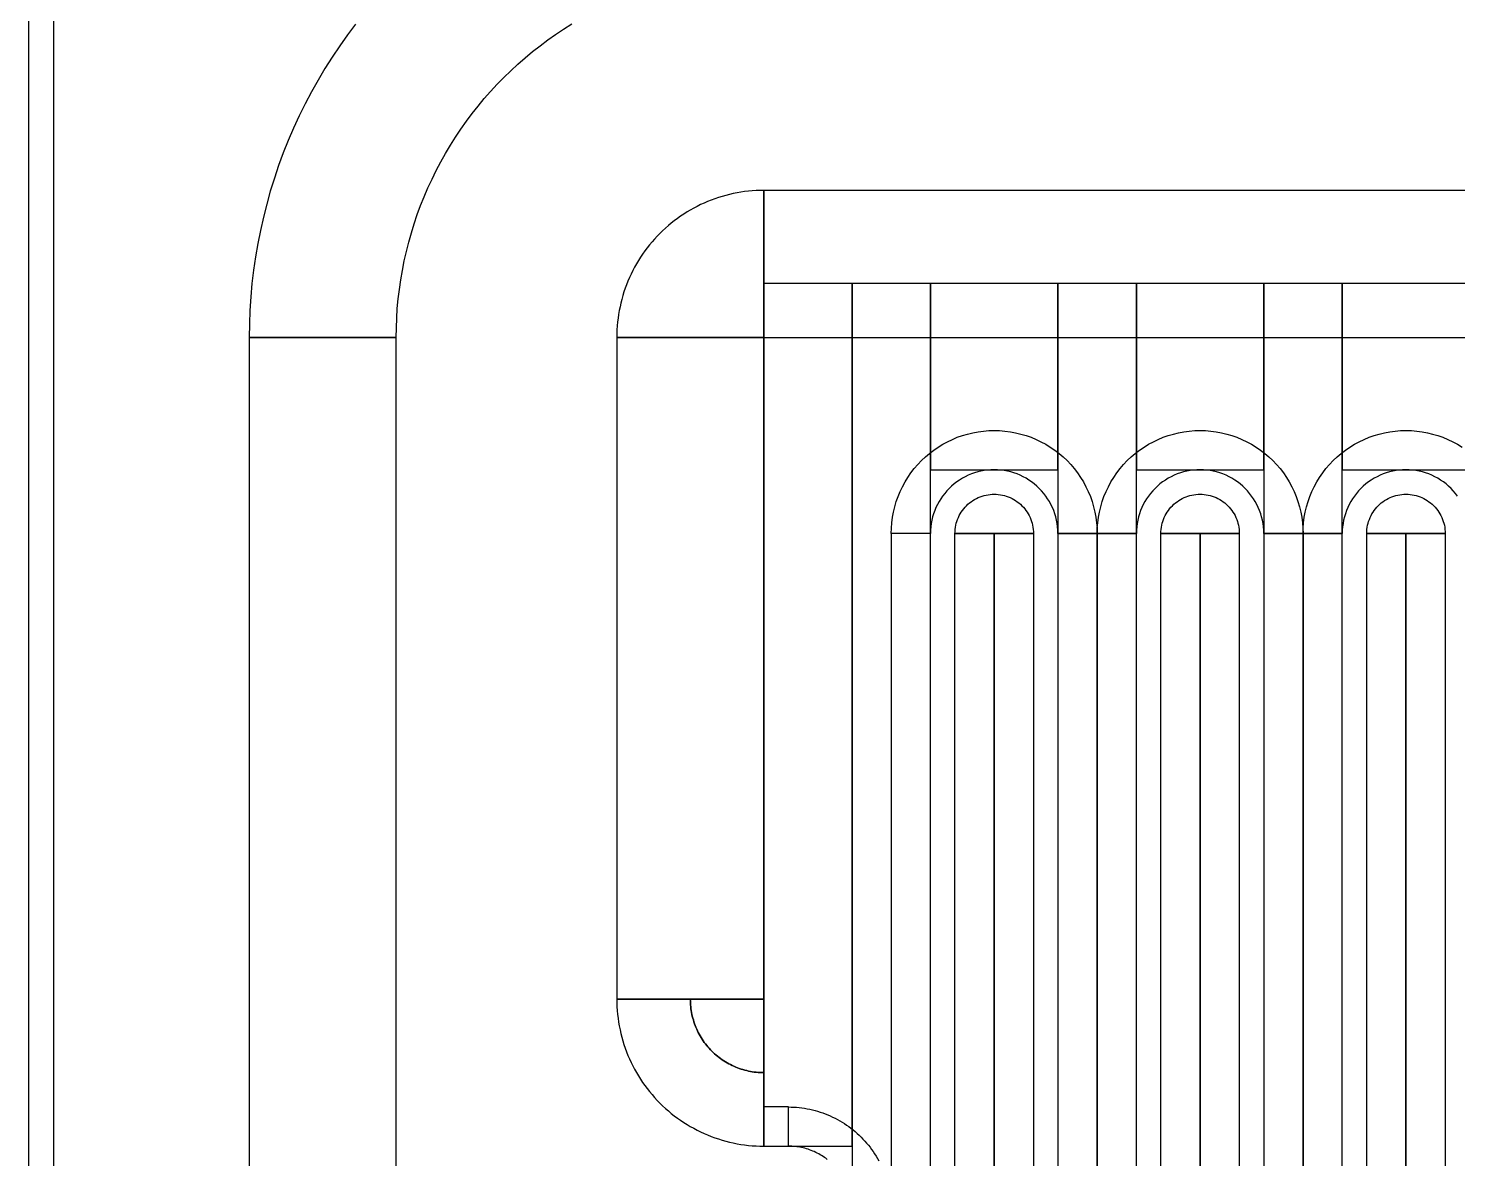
# Model space of a CAD drawing. Extents: x -21939 to 21943, y -23600 to 16600.
# Drawn here: x 7005 to 7296.5, y -13550 to -13319.5 of the extents above; entities that cross this region are included whole.
import ezdxf

# ---------------------------------------------------------------- set-up
doc = ezdxf.new("R2010")
doc.units = 0

# ---------------------------------------------------------------- blocks, each defined once
blk = doc.blocks.new('QTUNE1')
for points in [[(3305, 5400), (3305, 1200), (3310.14, 1200), (3310.14, 5400), (3305, 5400)], [(3371.7, 3981.42), (3370.05, 3979.22), (3368.47, 3976.97), (3366.94, 3974.69), (3365.47, 3972.36), (3364.07, 3970), (3362.72, 3967.6), (3361.44, 3965.17), (3360.23, 3962.7), (3359.08, 3960.21), (3357.99, 3957.68), (3356.97, 3955.13), (3356.02, 3952.55), (3355.14, 3949.95), (3354.32, 3947.32), (3353.58, 3944.68), (3352.9, 3942.01), (3352.29, 3939.33), (3351.76, 3936.63), (3351.29, 3933.93), (3350.9, 3931.21), (3350.58, 3928.48), (3350.32, 3925.74), (3350.14, 3923), (3350.04, 3920.25), (3350, 3917.5), (3380, 3917.5), (3380.03, 3919.46), (3380.1, 3921.43), (3380.23, 3923.38), (3380.41, 3925.34), (3380.64, 3927.29), (3380.92, 3929.23), (3381.26, 3931.17), (3381.64, 3933.09), (3382.07, 3935.01), (3382.56, 3936.91), (3383.09, 3938.8), (3383.67, 3940.68), (3384.3, 3942.54), (3384.98, 3944.38), (3385.71, 3946.2), (3386.48, 3948.01), (3387.31, 3949.79), (3388.17, 3951.55), (3389.09, 3953.29), (3390.05, 3955), (3391.05, 3956.69), (3392.1, 3958.35), (3393.19, 3959.98), (3394.32, 3961.58), (3395.5, 3963.16), (3396.71, 3964.7), (3397.97, 3966.21), (3399.26, 3967.68), (3400.6, 3969.13), (3401.97, 3970.53), (3403.37, 3971.9), (3404.82, 3973.24), (3406.29, 3974.53), (3407.8, 3975.79), (3409.34, 3977), (3410.92, 3978.18), (3412.52, 3979.31), (3414.15, 3980.4), (3415.81, 3981.45)], [(3455, 3947.5), (3454.21, 3947.49), (3453.43, 3947.46), (3452.65, 3947.41), (3451.86, 3947.34), (3451.08, 3947.24), (3450.31, 3947.13), (3449.53, 3947), (3448.76, 3946.84), (3448, 3946.67), (3447.24, 3946.48), (3446.48, 3946.26), (3445.73, 3946.03), (3444.99, 3945.78), (3444.25, 3945.51), (3443.52, 3945.22), (3442.8, 3944.91), (3442.08, 3944.58), (3441.38, 3944.23), (3440.69, 3943.86), (3440, 3943.48), (3439.33, 3943.08), (3438.66, 3942.66), (3438.01, 3942.22), (3437.37, 3941.77), (3436.74, 3941.3), (3436.12, 3940.81), (3435.52, 3940.31), (3434.93, 3939.79), (3434.35, 3939.26), (3433.79, 3938.71), (3433.24, 3938.15), (3432.71, 3937.57), (3432.19, 3936.98), (3431.69, 3936.38), (3431.2, 3935.76), (3430.73, 3935.13), (3430.28, 3934.49), (3429.84, 3933.84), (3429.42, 3933.17), (3429.02, 3932.5), (3428.64, 3931.81), (3428.27, 3931.12), (3427.92, 3930.42), (3427.59, 3929.7), (3427.28, 3928.98), (3426.99, 3928.25), (3426.72, 3927.51), (3426.47, 3926.77), (3426.24, 3926.02), (3426.02, 3925.26), (3425.83, 3924.5), (3425.66, 3923.74), (3425.5, 3922.97), (3425.37, 3922.19), (3425.26, 3921.42), (3425.16, 3920.64), (3425.09, 3919.85), (3425.04, 3919.07), (3425.01, 3918.29), (3425, 3917.5), (3455, 3917.5), (3455, 3917.5), (3455, 3917.5), (3455, 3917.5), (3455, 3917.5), (3455, 3917.5), (3455, 3917.5), (3455, 3917.5), (3455, 3917.5), (3455, 3917.5), (3455, 3917.5), (3455, 3917.5), (3455, 3917.5), (3455, 3917.5), (3455, 3917.5), (3455, 3917.5), (3455, 3917.5), (3455, 3917.5), (3455, 3917.5), (3455, 3917.5), (3455, 3917.5), (3455, 3917.5), (3455, 3917.5), (3455, 3917.5), (3455, 3917.5), (3455, 3917.5), (3455, 3917.5), (3455, 3917.5), (3455, 3917.5), (3455, 3917.5), (3455, 3917.5), (3455, 3917.5), (3455, 3917.5), (3455, 3917.5), (3455, 3917.5), (3455, 3917.5), (3455, 3917.5), (3455, 3917.5), (3455, 3917.5), (3455, 3917.5), (3455, 3917.5), (3455, 3917.5), (3455, 3917.5), (3455, 3917.5), (3455, 3917.5), (3455, 3917.5), (3455, 3917.5), (3455, 3917.5), (3455, 3917.5), (3455, 3917.5), (3455, 3917.5), (3455, 3917.5), (3455, 3917.5), (3455, 3917.5), (3455, 3917.5), (3455, 3917.5), (3455, 3917.5), (3455, 3917.5), (3455, 3917.5), (3455, 3917.5), (3455, 3917.5), (3455, 3947.5)], [(3832.5, 3947.5), (3455, 3947.5), (3455, 3917.5), (3832.5, 3917.5), (3832.5, 3947.5)], [(3473, 3752.5), (3473, 3928.5), (3455, 3928.5), (3455, 3752.5), (3473, 3752.5)], [(3489, 3739.5), (3489, 3928.5), (3473, 3928.5), (3473, 3739.5), (3489, 3739.5)], [(3489, 3890.5), (3515, 3890.5), (3515, 3928.5), (3489, 3928.5), (3489, 3890.5)], [(3515, 3877.5), (3531, 3877.5), (3531, 3928.5), (3515, 3928.5), (3515, 3877.5)], [(3531, 3890.5), (3557, 3890.5), (3557, 3928.5), (3531, 3928.5), (3531, 3890.5)], [(3557, 3877.5), (3573, 3877.5), (3573, 3928.5), (3557, 3928.5), (3557, 3877.5)], [(3573, 3890.5), (3599, 3890.5), (3599, 3928.5), (3573, 3928.5), (3573, 3890.5)], [(3350, 3917.5), (3350, 3582.5), (3380, 3582.5), (3380, 3917.5), (3350, 3917.5)], [(3425, 3782.5), (3455, 3782.5), (3455, 3917.5), (3425, 3917.5), (3425, 3782.5)], [(3481, 3877.5), (3481.03, 3878.6), (3481.12, 3879.7), (3481.26, 3880.79), (3481.46, 3881.87), (3481.72, 3882.94), (3482.03, 3883.99), (3482.39, 3885.03), (3482.82, 3886.04), (3483.29, 3887.03), (3483.81, 3888), (3484.39, 3888.94), (3485.01, 3889.84), (3485.68, 3890.72), (3486.39, 3891.55), (3487.15, 3892.35), (3487.95, 3893.11), (3488.78, 3893.82), (3489.66, 3894.49), (3490.56, 3895.11), (3491.5, 3895.69), (3492.47, 3896.21), (3493.46, 3896.68), (3494.47, 3897.11), (3495.51, 3897.47), (3496.56, 3897.78), (3497.63, 3898.04), (3498.71, 3898.24), (3499.8, 3898.38), (3500.9, 3898.47), (3502, 3898.5), (3503.1, 3898.47), (3504.2, 3898.38), (3505.29, 3898.24), (3506.37, 3898.04), (3507.44, 3897.78), (3508.49, 3897.47), (3509.53, 3897.11), (3510.54, 3896.68), (3511.53, 3896.21), (3512.5, 3895.69), (3513.44, 3895.11), (3514.34, 3894.49), (3515.22, 3893.82), (3516.05, 3893.11), (3516.85, 3892.35), (3517.61, 3891.55), (3518.32, 3890.72), (3518.99, 3889.84), (3519.61, 3888.94), (3520.19, 3888), (3520.71, 3887.03), (3521.18, 3886.04), (3521.61, 3885.03), (3521.97, 3883.99), (3522.28, 3882.94), (3522.54, 3881.87), (3522.74, 3880.79), (3522.88, 3879.7), (3522.97, 3878.6), (3523, 3877.5), (3515, 3877.5), (3514.98, 3878.18), (3514.93, 3878.86), (3514.84, 3879.53), (3514.72, 3880.2), (3514.56, 3880.86), (3514.36, 3881.52), (3514.14, 3882.16), (3513.88, 3882.79), (3513.58, 3883.4), (3513.26, 3884), (3512.9, 3884.58), (3512.52, 3885.14), (3512.1, 3885.68), (3511.66, 3886.2), (3511.19, 3886.69), (3510.7, 3887.16), (3510.18, 3887.6), (3509.64, 3888.02), (3509.08, 3888.4), (3508.5, 3888.76), (3507.9, 3889.08), (3507.29, 3889.38), (3506.66, 3889.64), (3506.02, 3889.86), (3505.36, 3890.06), (3504.7, 3890.22), (3504.03, 3890.34), (3503.36, 3890.43), (3502.68, 3890.48), (3502, 3890.5), (3501.32, 3890.48), (3500.64, 3890.43), (3499.97, 3890.34), (3499.3, 3890.22), (3498.64, 3890.06), (3497.98, 3889.86), (3497.34, 3889.64), (3496.71, 3889.38), (3496.1, 3889.08), (3495.5, 3888.76), (3494.92, 3888.4), (3494.36, 3888.02), (3493.82, 3887.6), (3493.3, 3887.16), (3492.81, 3886.69), (3492.34, 3886.2), (3491.9, 3885.68), (3491.48, 3885.14), (3491.1, 3884.58), (3490.74, 3884), (3490.42, 3883.4), (3490.12, 3882.79), (3489.86, 3882.16), (3489.64, 3881.52), (3489.44, 3880.86), (3489.28, 3880.2), (3489.16, 3879.53), (3489.07, 3878.86), (3489.02, 3878.18), (3489, 3877.5), (3481, 3877.5)], [(3523, 3877.5), (3523.03, 3878.6), (3523.12, 3879.7), (3523.26, 3880.79), (3523.46, 3881.87), (3523.72, 3882.94), (3524.03, 3883.99), (3524.39, 3885.03), (3524.82, 3886.04), (3525.29, 3887.03), (3525.81, 3888), (3526.39, 3888.94), (3527.01, 3889.84), (3527.68, 3890.72), (3528.39, 3891.55), (3529.15, 3892.35), (3529.95, 3893.11), (3530.78, 3893.82), (3531.66, 3894.49), (3532.56, 3895.11), (3533.5, 3895.69), (3534.47, 3896.21), (3535.46, 3896.68), (3536.47, 3897.11), (3537.51, 3897.47), (3538.56, 3897.78), (3539.63, 3898.04), (3540.71, 3898.24), (3541.8, 3898.38), (3542.9, 3898.47), (3544, 3898.5), (3545.1, 3898.47), (3546.2, 3898.38), (3547.29, 3898.24), (3548.37, 3898.04), (3549.44, 3897.78), (3550.49, 3897.47), (3551.53, 3897.11), (3552.54, 3896.68), (3553.53, 3896.21), (3554.5, 3895.69), (3555.44, 3895.11), (3556.34, 3894.49), (3557.22, 3893.82), (3558.05, 3893.11), (3558.85, 3892.35), (3559.61, 3891.55), (3560.32, 3890.72), (3560.99, 3889.84), (3561.61, 3888.94), (3562.19, 3888), (3562.71, 3887.03), (3563.18, 3886.04), (3563.61, 3885.03), (3563.97, 3883.99), (3564.28, 3882.94), (3564.54, 3881.87), (3564.74, 3880.79), (3564.88, 3879.7), (3564.97, 3878.6), (3565, 3877.5), (3557, 3877.5), (3556.98, 3878.18), (3556.93, 3878.86), (3556.84, 3879.53), (3556.72, 3880.2), (3556.56, 3880.86), (3556.36, 3881.52), (3556.14, 3882.16), (3555.88, 3882.79), (3555.58, 3883.4), (3555.26, 3884), (3554.9, 3884.58), (3554.52, 3885.14), (3554.1, 3885.68), (3553.66, 3886.2), (3553.19, 3886.69), (3552.7, 3887.16), (3552.18, 3887.6), (3551.64, 3888.02), (3551.08, 3888.4), (3550.5, 3888.76), (3549.9, 3889.08), (3549.29, 3889.38), (3548.66, 3889.64), (3548.02, 3889.86), (3547.36, 3890.06), (3546.7, 3890.22), (3546.03, 3890.34), (3545.36, 3890.43), (3544.68, 3890.48), (3544, 3890.5), (3543.32, 3890.48), (3542.64, 3890.43), (3541.97, 3890.34), (3541.3, 3890.22), (3540.64, 3890.06), (3539.98, 3889.86), (3539.34, 3889.64), (3538.71, 3889.38), (3538.1, 3889.08), (3537.5, 3888.76), (3536.92, 3888.4), (3536.36, 3888.02), (3535.82, 3887.6), (3535.3, 3887.16), (3534.81, 3886.69), (3534.34, 3886.2), (3533.9, 3885.68), (3533.48, 3885.14), (3533.1, 3884.58), (3532.74, 3884), (3532.42, 3883.4), (3532.12, 3882.79), (3531.86, 3882.16), (3531.64, 3881.52), (3531.44, 3880.86), (3531.28, 3880.2), (3531.16, 3879.53), (3531.07, 3878.86), (3531.02, 3878.18), (3531, 3877.5), (3523, 3877.5)], [(3565, 3877.5), (3565.03, 3878.6), (3565.12, 3879.7), (3565.26, 3880.79), (3565.46, 3881.87), (3565.72, 3882.94), (3566.03, 3883.99), (3566.39, 3885.03), (3566.82, 3886.04), (3567.29, 3887.03), (3567.81, 3888), (3568.39, 3888.94), (3569.01, 3889.84), (3569.68, 3890.72), (3570.39, 3891.55), (3571.15, 3892.35), (3571.95, 3893.11), (3572.78, 3893.82), (3573.66, 3894.49), (3574.56, 3895.11), (3575.5, 3895.69), (3576.47, 3896.21), (3577.46, 3896.68), (3578.47, 3897.11), (3579.51, 3897.47), (3580.56, 3897.78), (3581.63, 3898.04), (3582.71, 3898.24), (3583.8, 3898.38), (3584.9, 3898.47), (3586, 3898.5), (3587.1, 3898.47), (3588.2, 3898.38), (3589.29, 3898.24), (3590.37, 3898.04), (3591.44, 3897.78), (3592.49, 3897.47), (3593.53, 3897.11), (3594.54, 3896.68), (3595.53, 3896.21), (3596.5, 3895.69), (3597.44, 3895.11)], [(3596.52, 3885.14), (3596.1, 3885.68), (3595.66, 3886.2), (3595.19, 3886.69), (3594.7, 3887.16), (3594.18, 3887.6), (3593.64, 3888.02), (3593.08, 3888.4), (3592.5, 3888.76), (3591.9, 3889.08), (3591.29, 3889.38), (3590.66, 3889.64), (3590.02, 3889.86), (3589.36, 3890.06), (3588.7, 3890.22), (3588.03, 3890.34), (3587.36, 3890.43), (3586.68, 3890.48), (3586, 3890.5), (3585.32, 3890.48), (3584.64, 3890.43), (3583.97, 3890.34), (3583.3, 3890.22), (3582.64, 3890.06), (3581.98, 3889.86), (3581.34, 3889.64), (3580.71, 3889.38), (3580.1, 3889.08), (3579.5, 3888.76), (3578.92, 3888.4), (3578.36, 3888.02), (3577.82, 3887.6), (3577.3, 3887.16), (3576.81, 3886.69), (3576.34, 3886.2), (3575.9, 3885.68), (3575.48, 3885.14), (3575.1, 3884.58), (3574.74, 3884), (3574.42, 3883.4), (3574.12, 3882.79), (3573.86, 3882.16), (3573.64, 3881.52), (3573.44, 3880.86), (3573.28, 3880.2), (3573.16, 3879.53), (3573.07, 3878.86), (3573.02, 3878.18), (3573, 3877.5), (3565, 3877.5)], [(3494, 3877.5), (3494.01, 3877.92), (3494.04, 3878.34), (3494.1, 3878.75), (3494.17, 3879.16), (3494.27, 3879.57), (3494.39, 3879.97), (3494.53, 3880.37), (3494.69, 3880.75), (3494.87, 3881.13), (3495.07, 3881.5), (3495.29, 3881.86), (3495.53, 3882.2), (3495.78, 3882.53), (3496.05, 3882.85), (3496.34, 3883.16), (3496.65, 3883.45), (3496.97, 3883.72), (3497.3, 3883.97), (3497.64, 3884.21), (3498, 3884.43), (3498.37, 3884.63), (3498.75, 3884.81), (3499.13, 3884.97), (3499.53, 3885.11), (3499.93, 3885.23), (3500.34, 3885.33), (3500.75, 3885.4), (3501.16, 3885.46), (3501.58, 3885.49), (3502, 3885.5), (3502.42, 3885.49), (3502.84, 3885.46), (3503.25, 3885.4), (3503.66, 3885.33), (3504.07, 3885.23), (3504.47, 3885.11), (3504.87, 3884.97), (3505.25, 3884.81), (3505.63, 3884.63), (3506, 3884.43), (3506.36, 3884.21), (3506.7, 3883.97), (3507.03, 3883.72), (3507.35, 3883.45), (3507.66, 3883.16), (3507.95, 3882.85), (3508.22, 3882.53), (3508.47, 3882.2), (3508.71, 3881.86), (3508.93, 3881.5), (3509.13, 3881.13), (3509.31, 3880.75), (3509.47, 3880.37), (3509.61, 3879.97), (3509.73, 3879.57), (3509.83, 3879.16), (3509.9, 3878.75), (3509.96, 3878.34), (3509.99, 3877.92), (3510, 3877.5), (3502, 3877.5), (3502, 3877.5), (3502, 3877.5), (3502, 3877.5), (3502, 3877.5), (3502, 3877.5), (3502, 3877.5), (3502, 3877.5), (3502, 3877.5), (3502, 3877.5), (3502, 3877.5), (3502, 3877.5), (3502, 3877.5), (3502, 3877.5), (3502, 3877.5), (3502, 3877.5), (3502, 3877.5), (3502, 3877.5), (3502, 3877.5), (3502, 3877.5), (3502, 3877.5), (3502, 3877.5), (3502, 3877.5), (3502, 3877.5), (3502, 3877.5), (3502, 3877.5), (3502, 3877.5), (3502, 3877.5), (3502, 3877.5), (3502, 3877.5), (3502, 3877.5), (3502, 3877.5), (3502, 3877.5), (3502, 3877.5), (3502, 3877.5), (3502, 3877.5), (3502, 3877.5), (3502, 3877.5), (3502, 3877.5), (3502, 3877.5), (3502, 3877.5), (3502, 3877.5), (3502, 3877.5), (3502, 3877.5), (3502, 3877.5), (3502, 3877.5), (3502, 3877.5), (3502, 3877.5), (3502, 3877.5), (3502, 3877.5), (3502, 3877.5), (3502, 3877.5), (3502, 3877.5), (3502, 3877.5), (3502, 3877.5), (3502, 3877.5), (3502, 3877.5), (3502, 3877.5), (3502, 3877.5), (3502, 3877.5), (3502, 3877.5), (3494, 3877.5)], [(3536, 3877.5), (3536.01, 3877.92), (3536.04, 3878.34), (3536.1, 3878.75), (3536.17, 3879.16), (3536.27, 3879.57), (3536.39, 3879.97), (3536.53, 3880.37), (3536.69, 3880.75), (3536.87, 3881.13), (3537.07, 3881.5), (3537.29, 3881.86), (3537.53, 3882.2), (3537.78, 3882.53), (3538.05, 3882.85), (3538.34, 3883.16), (3538.65, 3883.45), (3538.97, 3883.72), (3539.3, 3883.97), (3539.64, 3884.21), (3540, 3884.43), (3540.37, 3884.63), (3540.75, 3884.81), (3541.13, 3884.97), (3541.53, 3885.11), (3541.93, 3885.23), (3542.34, 3885.33), (3542.75, 3885.4), (3543.16, 3885.46), (3543.58, 3885.49), (3544, 3885.5), (3544.42, 3885.49), (3544.84, 3885.46), (3545.25, 3885.4), (3545.66, 3885.33), (3546.07, 3885.23), (3546.47, 3885.11), (3546.87, 3884.97), (3547.25, 3884.81), (3547.63, 3884.63), (3548, 3884.43), (3548.36, 3884.21), (3548.7, 3883.97), (3549.03, 3883.72), (3549.35, 3883.45), (3549.66, 3883.16), (3549.95, 3882.85), (3550.22, 3882.53), (3550.47, 3882.2), (3550.71, 3881.86), (3550.93, 3881.5), (3551.13, 3881.13), (3551.31, 3880.75), (3551.47, 3880.37), (3551.61, 3879.97), (3551.73, 3879.57), (3551.83, 3879.16), (3551.9, 3878.75), (3551.96, 3878.34), (3551.99, 3877.92), (3552, 3877.5), (3544, 3877.5), (3544, 3877.5), (3544, 3877.5), (3544, 3877.5), (3544, 3877.5), (3544, 3877.5), (3544, 3877.5), (3544, 3877.5), (3544, 3877.5), (3544, 3877.5), (3544, 3877.5), (3544, 3877.5), (3544, 3877.5), (3544, 3877.5), (3544, 3877.5), (3544, 3877.5), (3544, 3877.5), (3544, 3877.5), (3544, 3877.5), (3544, 3877.5), (3544, 3877.5), (3544, 3877.5), (3544, 3877.5), (3544, 3877.5), (3544, 3877.5), (3544, 3877.5), (3544, 3877.5), (3544, 3877.5), (3544, 3877.5), (3544, 3877.5), (3544, 3877.5), (3544, 3877.5), (3544, 3877.5), (3544, 3877.5), (3544, 3877.5), (3544, 3877.5), (3544, 3877.5), (3544, 3877.5), (3544, 3877.5), (3544, 3877.5), (3544, 3877.5), (3544, 3877.5), (3544, 3877.5), (3544, 3877.5), (3544, 3877.5), (3544, 3877.5), (3544, 3877.5), (3544, 3877.5), (3544, 3877.5), (3544, 3877.5), (3544, 3877.5), (3544, 3877.5), (3544, 3877.5), (3544, 3877.5), (3544, 3877.5), (3544, 3877.5), (3544, 3877.5), (3544, 3877.5), (3544, 3877.5), (3544, 3877.5), (3544, 3877.5), (3536, 3877.5)], [(3578, 3877.5), (3578.01, 3877.92), (3578.04, 3878.34), (3578.1, 3878.75), (3578.17, 3879.16), (3578.27, 3879.57), (3578.39, 3879.97), (3578.53, 3880.37), (3578.69, 3880.75), (3578.87, 3881.13), (3579.07, 3881.5), (3579.29, 3881.86), (3579.53, 3882.2), (3579.78, 3882.53), (3580.05, 3882.85), (3580.34, 3883.16), (3580.65, 3883.45), (3580.97, 3883.72), (3581.3, 3883.97), (3581.64, 3884.21), (3582, 3884.43), (3582.37, 3884.63), (3582.75, 3884.81), (3583.13, 3884.97), (3583.53, 3885.11), (3583.93, 3885.23), (3584.34, 3885.33), (3584.75, 3885.4), (3585.16, 3885.46), (3585.58, 3885.49), (3586, 3885.5), (3586.42, 3885.49), (3586.84, 3885.46), (3587.25, 3885.4), (3587.66, 3885.33), (3588.07, 3885.23), (3588.47, 3885.11), (3588.87, 3884.97), (3589.25, 3884.81), (3589.63, 3884.63), (3590, 3884.43), (3590.36, 3884.21), (3590.7, 3883.97), (3591.03, 3883.72), (3591.35, 3883.45), (3591.66, 3883.16), (3591.95, 3882.85), (3592.22, 3882.53), (3592.47, 3882.2), (3592.71, 3881.86), (3592.93, 3881.5), (3593.13, 3881.13), (3593.31, 3880.75), (3593.47, 3880.37), (3593.61, 3879.97), (3593.73, 3879.57), (3593.83, 3879.16), (3593.9, 3878.75), (3593.96, 3878.34), (3593.99, 3877.92), (3594, 3877.5), (3586, 3877.5), (3586, 3877.5), (3586, 3877.5), (3586, 3877.5), (3586, 3877.5), (3586, 3877.5), (3586, 3877.5), (3586, 3877.5), (3586, 3877.5), (3586, 3877.5), (3586, 3877.5), (3586, 3877.5), (3586, 3877.5), (3586, 3877.5), (3586, 3877.5), (3586, 3877.5), (3586, 3877.5), (3586, 3877.5), (3586, 3877.5), (3586, 3877.5), (3586, 3877.5), (3586, 3877.5), (3586, 3877.5), (3586, 3877.5), (3586, 3877.5), (3586, 3877.5), (3586, 3877.5), (3586, 3877.5), (3586, 3877.5), (3586, 3877.5), (3586, 3877.5), (3586, 3877.5), (3586, 3877.5), (3586, 3877.5), (3586, 3877.5), (3586, 3877.5), (3586, 3877.5), (3586, 3877.5), (3586, 3877.5), (3586, 3877.5), (3586, 3877.5), (3586, 3877.5), (3586, 3877.5), (3586, 3877.5), (3586, 3877.5), (3586, 3877.5), (3586, 3877.5), (3586, 3877.5), (3586, 3877.5), (3586, 3877.5), (3586, 3877.5), (3586, 3877.5), (3586, 3877.5), (3586, 3877.5), (3586, 3877.5), (3586, 3877.5), (3586, 3877.5), (3586, 3877.5), (3586, 3877.5), (3586, 3877.5), (3586, 3877.5), (3578, 3877.5)], [(3489, 3622.5), (3489, 3877.5), (3481, 3877.5), (3481, 3622.5), (3489, 3622.5)], [(3494, 3622.5), (3494, 3877.5), (3502, 3877.5), (3502, 3622.5), (3494, 3622.5)], [(3510, 3877.5), (3510, 3622.5), (3502, 3622.5), (3502, 3877.5), (3510, 3877.5)], [(3515, 3877.5), (3515, 3622.5), (3523, 3622.5), (3523, 3877.5), (3515, 3877.5)], [(3531, 3622.5), (3531, 3877.5), (3523, 3877.5), (3523, 3622.5), (3531, 3622.5)], [(3536, 3622.5), (3536, 3877.5), (3544, 3877.5), (3544, 3622.5), (3536, 3622.5)], [(3552, 3877.5), (3552, 3622.5), (3544, 3622.5), (3544, 3877.5), (3552, 3877.5)], [(3557, 3877.5), (3557, 3622.5), (3565, 3622.5), (3565, 3877.5), (3557, 3877.5)], [(3573, 3622.5), (3573, 3877.5), (3565, 3877.5), (3565, 3622.5), (3573, 3622.5)], [(3578, 3622.5), (3578, 3877.5), (3586, 3877.5), (3586, 3622.5), (3578, 3622.5)], [(3594, 3877.5), (3594, 3622.5), (3586, 3622.5), (3586, 3877.5), (3594, 3877.5)], [(3425, 3782.5), (3425.01, 3781.71), (3425.04, 3780.93), (3425.09, 3780.15), (3425.16, 3779.36), (3425.26, 3778.58), (3425.37, 3777.81), (3425.5, 3777.03), (3425.66, 3776.26), (3425.83, 3775.5), (3426.02, 3774.74), (3426.24, 3773.98), (3426.47, 3773.23), (3426.72, 3772.49), (3426.99, 3771.75), (3427.28, 3771.02), (3427.59, 3770.3), (3427.92, 3769.58), (3428.27, 3768.88), (3428.64, 3768.19), (3429.02, 3767.5), (3429.42, 3766.83), (3429.84, 3766.16), (3430.28, 3765.51), (3430.73, 3764.87), (3431.2, 3764.24), (3431.69, 3763.62), (3432.19, 3763.02), (3432.71, 3762.43), (3433.24, 3761.85), (3433.79, 3761.29), (3434.35, 3760.74), (3434.93, 3760.21), (3435.52, 3759.69), (3436.12, 3759.19), (3436.74, 3758.7), (3437.37, 3758.23), (3438.01, 3757.78), (3438.66, 3757.34), (3439.33, 3756.92), (3440, 3756.52), (3440.69, 3756.14), (3441.38, 3755.77), (3442.08, 3755.42), (3442.8, 3755.09), (3443.52, 3754.78), (3444.25, 3754.49), (3444.99, 3754.22), (3445.73, 3753.97), (3446.48, 3753.74), (3447.24, 3753.52), (3448, 3753.33), (3448.76, 3753.16), (3449.53, 3753), (3450.31, 3752.87), (3451.08, 3752.76), (3451.86, 3752.66), (3452.65, 3752.59), (3453.43, 3752.54), (3454.21, 3752.51), (3455, 3752.5), (3455, 3767.5), (3454.61, 3767.51), (3454.21, 3767.52), (3453.82, 3767.55), (3453.43, 3767.58), (3453.04, 3767.63), (3452.65, 3767.68), (3452.27, 3767.75), (3451.88, 3767.83), (3451.5, 3767.91), (3451.12, 3768.01), (3450.74, 3768.12), (3450.36, 3768.23), (3449.99, 3768.36), (3449.62, 3768.5), (3449.26, 3768.64), (3448.9, 3768.8), (3448.54, 3768.96), (3448.19, 3769.13), (3447.84, 3769.32), (3447.5, 3769.51), (3447.16, 3769.71), (3446.83, 3769.92), (3446.5, 3770.14), (3446.18, 3770.36), (3445.87, 3770.6), (3445.56, 3770.84), (3445.26, 3771.09), (3444.96, 3771.35), (3444.67, 3771.62), (3444.39, 3771.89), (3444.12, 3772.17), (3443.85, 3772.46), (3443.59, 3772.76), (3443.34, 3773.06), (3443.1, 3773.37), (3442.86, 3773.68), (3442.64, 3774), (3442.42, 3774.33), (3442.21, 3774.66), (3442.01, 3775), (3441.82, 3775.34), (3441.63, 3775.69), (3441.46, 3776.04), (3441.3, 3776.4), (3441.14, 3776.76), (3441, 3777.12), (3440.86, 3777.49), (3440.73, 3777.86), (3440.62, 3778.24), (3440.51, 3778.62), (3440.41, 3779), (3440.33, 3779.38), (3440.25, 3779.77), (3440.18, 3780.15), (3440.13, 3780.54), (3440.08, 3780.93), (3440.05, 3781.32), (3440.02, 3781.71), (3440.01, 3782.11), (3440, 3782.5), (3425, 3782.5)], [(3440, 3782.5), (3440.01, 3782.11), (3440.02, 3781.71), (3440.05, 3781.32), (3440.08, 3780.93), (3440.13, 3780.54), (3440.18, 3780.15), (3440.25, 3779.77), (3440.33, 3779.38), (3440.41, 3779), (3440.51, 3778.62), (3440.62, 3778.24), (3440.73, 3777.86), (3440.86, 3777.49), (3441, 3777.12), (3441.14, 3776.76), (3441.3, 3776.4), (3441.46, 3776.04), (3441.63, 3775.69), (3441.82, 3775.34), (3442.01, 3775), (3442.21, 3774.66), (3442.42, 3774.33), (3442.64, 3774), (3442.86, 3773.68), (3443.1, 3773.37), (3443.34, 3773.06), (3443.59, 3772.76), (3443.85, 3772.46), (3444.12, 3772.17), (3444.39, 3771.89), (3444.67, 3771.62), (3444.96, 3771.35), (3445.26, 3771.09), (3445.56, 3770.84), (3445.87, 3770.6), (3446.18, 3770.36), (3446.5, 3770.14), (3446.83, 3769.92), (3447.16, 3769.71), (3447.5, 3769.51), (3447.84, 3769.32), (3448.19, 3769.13), (3448.54, 3768.96), (3448.9, 3768.8), (3449.26, 3768.64), (3449.62, 3768.5), (3449.99, 3768.36), (3450.36, 3768.23), (3450.74, 3768.12), (3451.12, 3768.01), (3451.5, 3767.91), (3451.88, 3767.83), (3452.27, 3767.75), (3452.65, 3767.68), (3453.04, 3767.63), (3453.43, 3767.58), (3453.82, 3767.55), (3454.21, 3767.52), (3454.61, 3767.51), (3455, 3767.5), (3455, 3782.5), (3455, 3782.5), (3455, 3782.5), (3455, 3782.5), (3455, 3782.5), (3455, 3782.5), (3455, 3782.5), (3455, 3782.5), (3455, 3782.5), (3455, 3782.5), (3455, 3782.5), (3455, 3782.5), (3455, 3782.5), (3455, 3782.5), (3455, 3782.5), (3455, 3782.5), (3455, 3782.5), (3455, 3782.5), (3455, 3782.5), (3455, 3782.5), (3455, 3782.5), (3455, 3782.5), (3455, 3782.5), (3455, 3782.5), (3455, 3782.5), (3455, 3782.5), (3455, 3782.5), (3455, 3782.5), (3455, 3782.5), (3455, 3782.5), (3455, 3782.5), (3455, 3782.5), (3455, 3782.5), (3455, 3782.5), (3455, 3782.5), (3455, 3782.5), (3455, 3782.5), (3455, 3782.5), (3455, 3782.5), (3455, 3782.5), (3455, 3782.5), (3455, 3782.5), (3455, 3782.5), (3455, 3782.5), (3455, 3782.5), (3455, 3782.5), (3455, 3782.5), (3455, 3782.5), (3455, 3782.5), (3455, 3782.5), (3455, 3782.5), (3455, 3782.5), (3455, 3782.5), (3455, 3782.5), (3455, 3782.5), (3455, 3782.5), (3455, 3782.5), (3455, 3782.5), (3455, 3782.5), (3455, 3782.5), (3455, 3782.5), (3440, 3782.5)], [(3455, 3752.5), (3460, 3752.5), (3460, 3760.5), (3455, 3760.5), (3455, 3752.5)], [(3460, 3760.5), (3460.55, 3760.49), (3461.1, 3760.47), (3461.65, 3760.44), (3462.2, 3760.38), (3462.74, 3760.32), (3463.29, 3760.24), (3463.83, 3760.15), (3464.37, 3760.04), (3464.9, 3759.92), (3465.44, 3759.78), (3465.96, 3759.64), (3466.49, 3759.47), (3467.01, 3759.3), (3467.53, 3759.11), (3468.04, 3758.9), (3468.54, 3758.68), (3469.04, 3758.45), (3469.53, 3758.21), (3470.02, 3757.96), (3470.5, 3757.69), (3470.97, 3757.41), (3471.44, 3757.11), (3471.89, 3756.81), (3472.34, 3756.49), (3472.78, 3756.16), (3473.22, 3755.82), (3473.64, 3755.47), (3474.05, 3755.11), (3474.46, 3754.73), (3474.85, 3754.35), (3475.23, 3753.96), (3475.61, 3753.55), (3475.97, 3753.14), (3476.32, 3752.72), (3476.66, 3752.28), (3476.99, 3751.84), (3477.31, 3751.39), (3477.61, 3750.94), (3477.91, 3750.47), (3478.19, 3750), (3478.46, 3749.52)], [(3467.91, 3749.81), (3467.64, 3750.02), (3467.36, 3750.21), (3467.08, 3750.4), (3466.79, 3750.58), (3466.5, 3750.76), (3466.2, 3750.92), (3465.9, 3751.08), (3465.6, 3751.23), (3465.29, 3751.38), (3464.97, 3751.51), (3464.66, 3751.64), (3464.34, 3751.75), (3464.02, 3751.86), (3463.69, 3751.96), (3463.36, 3752.06), (3463.03, 3752.14), (3462.7, 3752.22), (3462.37, 3752.28), (3462.03, 3752.34), (3461.7, 3752.39), (3461.36, 3752.43), (3461.02, 3752.46), (3460.68, 3752.48), (3460.34, 3752.5), (3460, 3752.5), (3460, 3760.5)]]:
    blk.add_lwpolyline(points)

msp = doc.modelspace()

# ---------------------------------------------------------------- block references
msp.add_blockref('QTUNE1', (3700, -17300))

doc.saveas('drawing.dxf')
